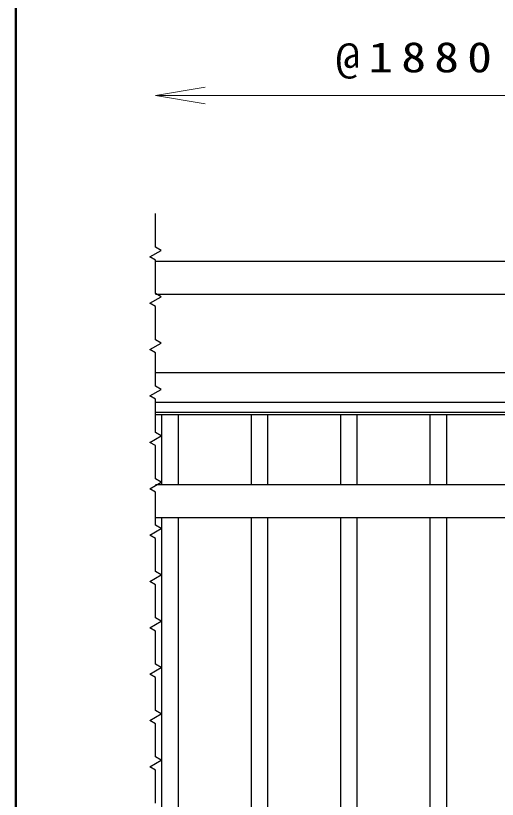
# Model space of a CAD drawing. Units: millimetres on the paper, scale 1:20. Extents: x -365 to 0, y 0 to 257.
# Drawn here: x -365 to -335.9, y 143.19 to 190.53 of the extents above; entities that cross this region are included whole.
import ezdxf

# ---------------------------------------------------------------- set-up
doc = ezdxf.new("R2010")
doc.units = ezdxf.units.MM
doc.layers.add('LY_1', color=7, linetype='Continuous', lineweight=25)
doc.layers.add('LY_3', color=7, linetype='Continuous', lineweight=13)
doc.styles.add('ＭＳ ゴシック', font='')
doc.styles.get('ＭＳ ゴシック').set_extended_font_data('MS Gothic')

# ---------------------------------------------------------------- blocks, each defined once
blk = doc.blocks.new('open_arrow')
at = {"color": 0, "linetype": 'Continuous', "lineweight": -2}
blk.add_lwpolyline([(7.5, 1.25), (0, 0), (7.5, -1.25)], dxfattribs=at)

msp = doc.modelspace()

# ---------------------------------------------------------------- linework, layer by layer
at = {"layer": 'LY_1', "lineweight": 13}
msp.add_line((-356.556, 185.708), (-324.861, 185.708), dxfattribs=at)
at = {"layer": 'LY_1', "color": 190}
for p, q in [((-356.556, 175.708), (-322.486, 175.708)), ((-356.556, 173.708), (-326.069, 173.708)), ((-356.556, 167.173), (-327.136, 167.173)), ((-356.556, 166.583), (-327.136, 166.583)), ((-356.556, 166.433), (-327.136, 166.433)), ((-356.556, 162.208), (-322.486, 162.208)), ((-356.556, 160.208), (-326.069, 160.208))]:
    msp.add_line(p, q, dxfattribs=at)
at = {"layer": 'LY_1', "color": 21}
msp.add_line((-327.111, 168.958), (-356.556, 168.958), dxfattribs=at)
at = {"layer": 'LY_1'}
for p, q in [((-356.161, 162.208), (-356.161, 166.433)), ((-355.161, 162.208), (-355.161, 166.433)), ((-350.761, 162.208), (-350.761, 166.433)), ((-349.761, 162.208), (-349.761, 166.433)), ((-345.361, 162.208), (-345.361, 166.433)), ((-344.361, 162.208), (-344.361, 166.433)), ((-339.961, 162.208), (-339.961, 166.433)), ((-338.961, 162.208), (-338.961, 166.433)), ((-356.161, 126.233), (-356.161, 160.208)), ((-355.161, 126.233), (-355.161, 160.208)), ((-350.761, 126.233), (-350.761, 160.208)), ((-349.761, 126.233), (-349.761, 160.208)), ((-345.361, 126.233), (-345.361, 160.208)), ((-344.361, 126.233), (-344.361, 160.208)), ((-339.961, 126.233), (-339.961, 160.208)), ((-338.961, 126.233), (-338.961, 160.208))]:
    msp.add_line(p, q, dxfattribs=at)
msp.add_lwpolyline([(-356.556, 142.955), (-356.556, 144.955), (-356.902, 145.155), (-356.209, 145.555), (-356.556, 145.755), (-356.556, 147.755), (-356.902, 147.955), (-356.209, 148.355), (-356.556, 148.555), (-356.556, 150.555), (-356.902, 150.755), (-356.209, 151.155), (-356.556, 151.355), (-356.556, 153.355), (-356.902, 153.555), (-356.209, 153.955), (-356.556, 154.155), (-356.556, 156.155), (-356.902, 156.355), (-356.209, 156.755), (-356.556, 156.955), (-356.556, 158.955), (-356.902, 159.155), (-356.209, 159.555), (-356.556, 159.755), (-356.556, 161.755), (-356.902, 161.955), (-356.209, 162.355), (-356.556, 162.555), (-356.556, 164.555), (-356.902, 164.755), (-356.209, 165.155), (-356.556, 165.355), (-356.556, 167.355), (-356.902, 167.555), (-356.209, 167.955), (-356.556, 168.155), (-356.556, 170.155), (-356.902, 170.355), (-356.209, 170.755), (-356.556, 170.955), (-356.556, 172.955), (-356.902, 173.155), (-356.209, 173.555), (-356.556, 173.755), (-356.556, 175.755), (-356.902, 175.955), (-356.209, 176.355), (-356.556, 176.555), (-356.556, 178.584)], dxfattribs=at)
at = {"layer": 'LY_3', "lineweight": 50}
msp.add_line((-365, 257), (-365, 0), dxfattribs=at)

# ---------------------------------------------------------------- block references
at = {"layer": 'LY_1', "lineweight": 13, "xscale": 0.4, "yscale": 0.4}
msp.add_blockref('open_arrow', (-356.556, 185.708), dxfattribs=at)

# ---------------------------------------------------------------- texts
at = {"layer": 'LY_1', "insert": (-340.709, 186.708), "char_height": 1.833, "attachment_point": 8, "style": 'ＭＳ ゴシック'}
msp.add_mtext('\\T1.33;\\W1.2;@1880', dxfattribs=at)

doc.saveas('drawing.dxf')
